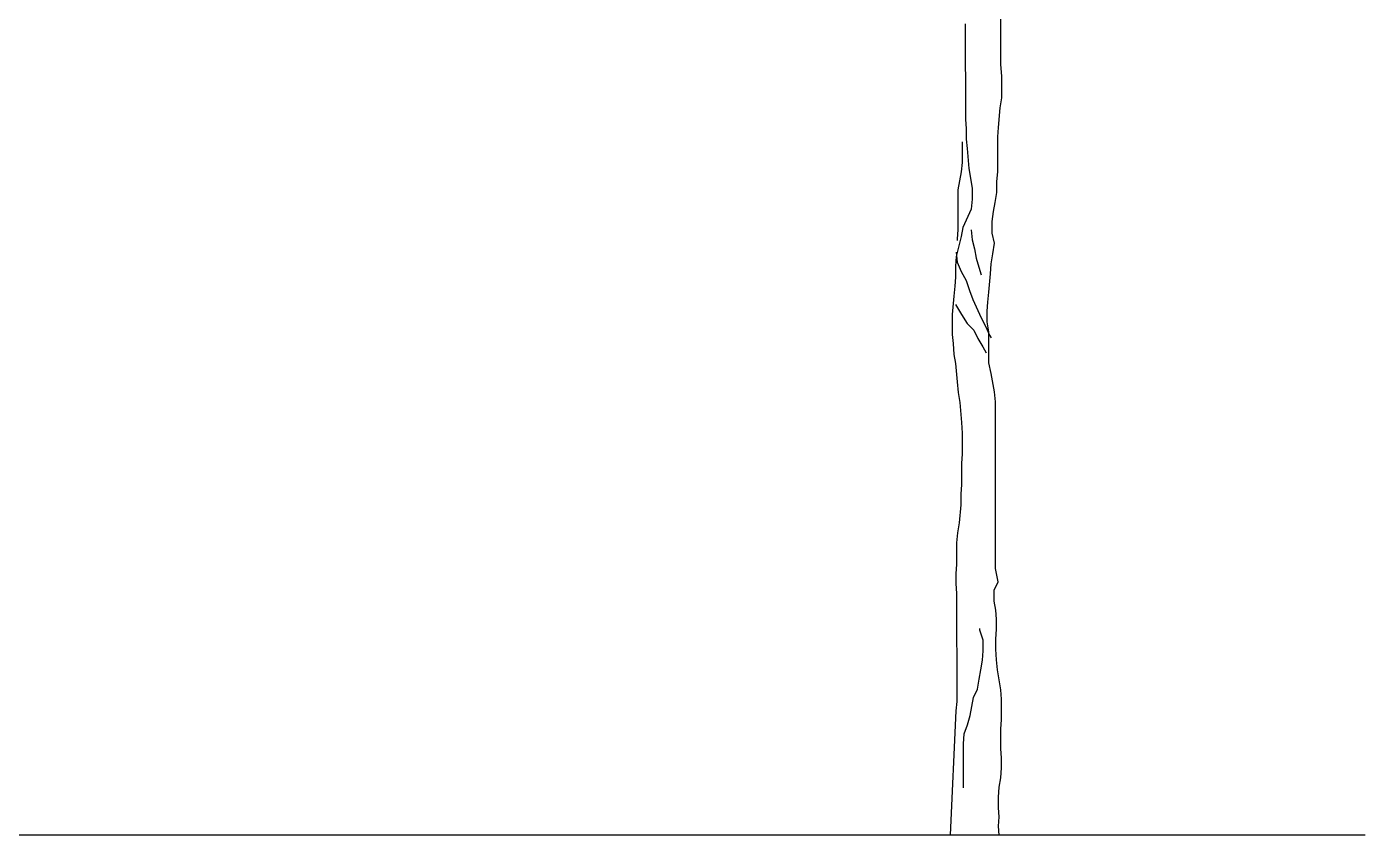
# Model space of a CAD drawing. Header units: metres. Extents: x -0.9 to 19.5, y 0 to 10.1.
# Drawn here: x 11.62 to 17.51, y 0 to 3.55 of the extents above; entities that cross this region are included whole.
import ezdxf

# ---------------------------------------------------------------- set-up
doc = ezdxf.new("R2010")
doc.units = ezdxf.units.M
doc.layers.add('ceco.net 89', color=7, linetype='Continuous')

msp = doc.modelspace()

# ---------------------------------------------------------------- linework, layer by layer
at = {"layer": 'ceco.net 89'}
msp.add_line((0, 0), (17.5078, 0), dxfattribs=at)
for points in [[(15.8979, -0.0014), (15.8942, 0.0388), (15.8978, 0.0789), (15.8941, 0.1191), (15.8941, 0.1666), (15.8977, 0.2104), (15.905, 0.2506), (15.9086, 0.2944), (15.9085, 0.3382), (15.9048, 0.3783), (15.9048, 0.466), (15.9084, 0.5061), (15.9083, 0.5974), (15.9046, 0.6376), (15.8899, 0.7252), (15.8862, 0.769), (15.8825, 0.8165), (15.8825, 0.8603), (15.8861, 0.9041), (15.8861, 0.9479), (15.8824, 0.9881), (15.875, 1.0282), (15.875, 1.0757), (15.8932, 1.1122), (15.8822, 1.1706), (15.8815, 1.9045), (15.8778, 1.9483), (15.8632, 2.0286), (15.8522, 2.0761), (15.852, 2.2111), (15.8447, 2.255), (15.8447, 2.3024), (15.8483, 2.3426), (15.8519, 2.3864), (15.8591, 2.4667), (15.8627, 2.5105), (15.87, 2.5544), (15.8772, 2.6018), (15.8663, 2.6456), (15.8662, 2.6968), (15.8735, 2.7406), (15.8807, 2.7807), (15.888, 2.8246), (15.888, 2.872), (15.8916, 2.9158), (15.8914, 3.0692), (15.895, 3.1094), (15.9023, 3.197), (15.9095, 3.2408), (15.9094, 3.3357), (15.9057, 3.3868), (15.9054, 3.7081)], [(15.7486, 3.5656), (15.749, 3.1457), (15.7526, 3.1056), (15.7527, 3.0581), (15.7564, 3.018), (15.7638, 2.9303), (15.7784, 2.8427), (15.7785, 2.7953), (15.7749, 2.7514), (15.7384, 2.6711), (15.7312, 2.6309), (15.7093, 2.5433), (15.7057, 2.4994), (15.7058, 2.452), (15.7022, 2.4118), (15.6986, 2.368), (15.6913, 2.2877), (15.6914, 2.2), (15.6951, 2.1599), (15.6988, 2.1124), (15.7061, 2.0723), (15.7135, 1.992), (15.7172, 1.9445), (15.7245, 1.9007), (15.7319, 1.8131), (15.7356, 1.7656), (15.7357, 1.6743), (15.7321, 1.6342), (15.7322, 1.5392), (15.7286, 1.4991), (15.7286, 1.4516), (15.7214, 1.3713), (15.7141, 1.3275), (15.7105, 1.2836), (15.7106, 1.1887), (15.707, 1.1485), (15.707, 1.1047), (15.7107, 1.0609), (15.7111, 0.5863), (15.7075, 0.5461), (15.6823, 0.0002)], [(15.7344, 3.0471), (15.7345, 2.9559), (15.7309, 2.9157), (15.7164, 2.8354), (15.7165, 2.6601), (15.7129, 2.6199), (15.7129, 2.6126)], [(15.775, 2.6602), (15.7787, 2.6164), (15.7896, 2.5762), (15.797, 2.536), (15.808, 2.4959), (15.819, 2.463)], [(15.7093, 2.5615), (15.713, 2.5177), (15.7313, 2.4776), (15.7533, 2.4374), (15.7679, 2.3936), (15.7825, 2.3535), (15.8191, 2.2732), (15.8374, 2.2367), (15.8557, 2.1965), (15.863, 2.1856)], [(15.7059, 2.3315), (15.7315, 2.2877), (15.7571, 2.2476), (15.7863, 2.2184), (15.8046, 2.1819), (15.8265, 2.1454), (15.8412, 2.1199)], [(15.7407, 0.2066), (15.7405, 0.4001), (15.7441, 0.4439), (15.7587, 0.4841), (15.7696, 0.5243), (15.7841, 0.6046), (15.8024, 0.6411), (15.8096, 0.6849), (15.8169, 0.7251), (15.8242, 0.7689), (15.8278, 0.8091), (15.8277, 0.8566), (15.8131, 0.9004), (15.8131, 0.9077)]]:
    msp.add_lwpolyline(points, dxfattribs=at)

doc.saveas('drawing.dxf')
